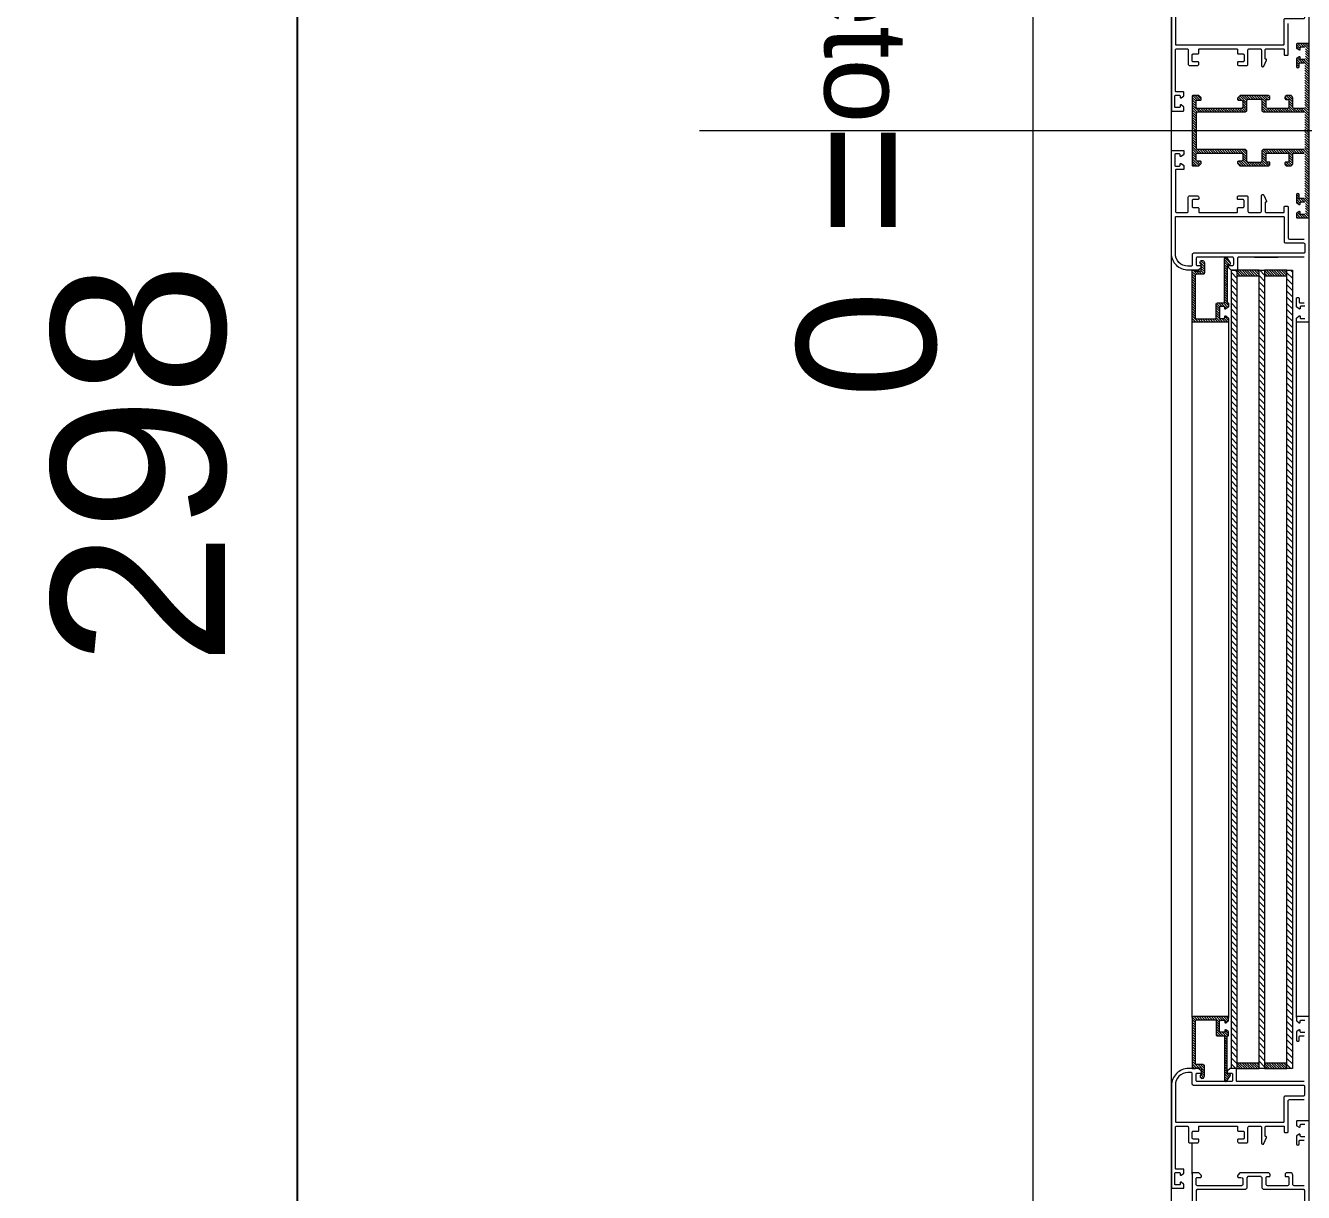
# Model space of a CAD drawing. Header units: centimetres. Extents: x 99002 to 104403, y -55119 to -48358.
# Drawn here: x 101784.6 to 101876.7, y -51188.8 to -51104.8 of the extents above; entities that cross this region are included whole.
import ezdxf

# ---------------------------------------------------------------- set-up
doc = ezdxf.new("R2010")
doc.units = ezdxf.units.CM
doc.header["$LTSCALE"] = 50
doc.header["$MEASUREMENT"] = 0
doc.layers.get('0').update_dxf_attribs({"color": 8})
doc.layers.add('COTE 50ème', color=1, linetype='Continuous')
doc.layers.add('WINDOWS', color=21, linetype='Continuous', lineweight=5)
doc.styles.add('GENERATED_STYLE_1', font='arial.ttf')
doc.styles.add('RS_TXT_50', font='arial.ttf', dxfattribs={"height": 12.5})
doc.dimstyles.new('RS_50CM_LINEAIRE', dxfattribs={"dimscale": 5, "dimtxt": 12.5, "dimasz": 1.5, "dimexe": 1, "dimexo": 2.5, "dimgap": 1, "dimtad": 1, "dimdec": 1, "dimrnd": 0.5, "dimdsep": 46, "dimtxsty": 'RS_TXT_50', "dimblk1": 'ARCHTICK', "dimblk2": 'ARCHTICK', "dimsah": 1, "dimcen": 2.5, "dimdle": 1, "dimclrt": 4, "dimadec": 0, "dimazin": 2, "dimtfac": 1, "dimtdec": 1, "dimtix": 1, "dimtmove": 2, "dimatfit": 3, "dimfxl": 1, "dimtolj": 1, "dimtzin": 0, "dimarcsym": 0})
pattern_1 = [(135, (-46708.70849, -43842.58123), (-0.08838834765, -0.08838834765), [])]

# ---------------------------------------------------------------- blocks, each defined once
blk = doc.blocks.new('DRITARE POS 3')
at = {"layer": 'WINDOWS', "transparency": 33554559}
h = blk.add_hatch(dxfattribs=at)
h.set_pattern_fill('ANSI31', color=256, angle=450)
h.set_pattern_definition([(135, (-46708.71279, -43842.46996), (-0.08838834765, -0.08838834765), [])])
h.paths.add_polyline_path([(-1.74, -12.581), (-1.74, -12.637), (-2.095, -12.637, -0.414214), (-2.151, -12.581), (-2.151, -12.208, -0.247394), (-2.127, -12.162, 1.657435), (-2.375, -12.031), (-2.375, -12.768, 0.414214), (-2.282, -12.861), (-1.815, -12.861, -0.414214), (-1.722, -12.955), (-1.722, -15.997, -0.414214), (-1.815, -16.091), (-3.164, -16.091, -0.414214), (-3.22, -16.035), (-3.22, -15.027, 0.414214), (-3.314, -14.933), (-3.762, -14.933, -0.414214), (-3.818, -14.877), (-3.818, -11.741, 0.737396), (-3.988, -11.689), (-4.231, -12.043, 0.603122), (-4.154, -12.189), (-4.079, -12.189, -0.414214), (-4.023, -12.245), (-4.023, -14.933), (-4.06, -14.933, 0.414214), (-4.116, -14.989), (-4.116, -15.195, 0.250765), (-4.091, -15.241), (-3.923, -15.372, 0.599022), (-3.836, -15.325), (-3.836, -15.251, -0.414214), (-3.78, -15.195), (-3.519, -15.195, -0.414214), (-3.463, -15.251), (-3.463, -15.997, -0.414214), (-3.519, -16.053), (-3.78, -16.053, -0.414214), (-3.836, -15.997), (-3.836, -15.923, 0.599022), (-3.923, -15.876), (-4.091, -16.007, 0.250765), (-4.116, -16.053), (-4.116, -16.259, 0.414214), (-4.06, -16.315), (-1.554, -16.315, 0.414214), (-1.498, -16.259), (-1.498, -12.637), (-1.498, -12.581)])
at = {"layer": 'WINDOWS'}
h = blk.add_hatch(dxfattribs=at)
h.set_pattern_fill('ANSI31', color=140, scale=2.5, angle=450)
h.set_pattern_definition([(135, (-46708.9128, -43842.58123), (-0.2209708691, -0.2209708691), [])])
h.paths.add_polyline_path([(-8.709, -70.069), (-8.712, -12.576), (-8.312, -12.576), (-8.309, -70.069)])
h.paths.add_polyline_path([(-6.709, -70.069), (-6.712, -12.576), (-6.312, -12.576), (-6.309, -70.069)])
h.paths.add_polyline_path([(-4.712, -70.074), (-4.712, -12.581), (-4.312, -12.581), (-4.312, -70.074)])
at = {"layer": 'WINDOWS', "transparency": 33554559}
h = blk.add_hatch(dxfattribs=at)
h.set_pattern_fill('ANSI31', color=140, angle=450)
h.set_pattern_definition([(135, (-46708.90849, -43825.58123), (-0.08838834765, -0.08838834765), [])])
h.paths.add_polyline_path([(-6.712, -12.576), (-8.312, -12.576), (-8.312, -12.976), (-6.712, -12.976)])
h.paths.add_polyline_path([(-4.712, -12.576), (-6.312, -12.576), (-6.312, -12.976), (-4.712, -12.976)])
h.paths.add_polyline_path([(-6.709, -69.669), (-8.309, -69.669), (-8.309, -70.069), (-6.709, -70.069)])
h.paths.add_polyline_path([(-4.709, -69.669), (-6.309, -69.669), (-6.309, -70.069), (-4.709, -70.069)])
h = blk.add_hatch(dxfattribs=at)
h.set_pattern_fill('ANSI31', color=256, angle=450)
h.set_pattern_definition(pattern_1)
h.paths.add_polyline_path([(-1.493, -66.386, 0.414214), (-1.549, -66.33), (-4.056, -66.33, 0.414214), (-4.112, -66.386), (-4.112, -66.592, 0.250765), (-4.087, -66.638), (-3.919, -66.769, 0.599022), (-3.832, -66.722), (-3.832, -66.648, -0.414214), (-3.776, -66.592), (-3.515, -66.592, -0.414214), (-3.459, -66.648), (-3.459, -67.394, -0.414214), (-3.515, -67.45), (-3.776, -67.45, -0.414214), (-3.832, -67.394), (-3.832, -67.32, 0.599022), (-3.919, -67.273), (-4.087, -67.404, 0.250765), (-4.112, -67.45), (-4.112, -67.656, 0.414214), (-4.056, -67.712), (-4.019, -67.712), (-4.019, -70.4, -0.414214), (-4.075, -70.456), (-4.149, -70.456, 0.603122), (-4.226, -70.602), (-3.984, -70.956, 0.737396), (-3.813, -70.904), (-3.813, -67.768, -0.414214), (-3.757, -67.712), (-3.309, -67.712, 0.414214), (-3.216, -67.618), (-3.216, -66.61, -0.414214), (-3.16, -66.554), (-1.811, -66.554, -0.414214), (-1.717, -66.648), (-1.717, -69.69, -0.414214), (-1.811, -69.784), (-2.277, -69.784, 0.414214), (-2.371, -69.877), (-2.371, -70.614, 1.657435), (-2.122, -70.483, -0.247394), (-2.147, -70.437), (-2.147, -70.064, -0.414214), (-2.091, -70.008), (-1.736, -70.008), (-1.736, -70.064), (-1.493, -70.064), (-1.493, -70.008)])
at = {"layer": 'WINDOWS'}
h = blk.add_hatch(dxfattribs=at)
h.set_pattern_fill('ANSI31', color=256, angle=450)
h.set_pattern_definition(pattern_1)
h.paths.add_polyline_path([(-9.613, -75.277, -0.414214), (-9.557, -75.221), (-9.259, -75.221, -0.414214), (-9.203, -75.277), (-9.203, -75.491, 1), (-8.997, -75.491), (-8.997, -74.959, 0.250765), (-9.022, -74.913), (-9.19, -74.801, 0.599022), (-9.277, -74.847), (-9.277, -74.922, -0.414214), (-9.333, -74.978), (-9.595, -74.978, -0.414214), (-9.651, -74.922), (-9.651, -74.138, -0.414214), (-9.595, -74.082), (-9.333, -74.082, -0.414214), (-9.277, -74.138), (-9.277, -74.25, 0.599022), (-9.19, -74.297), (-9.022, -74.185, 0.250765), (-8.997, -74.138), (-8.997, -73.895, 0.414214), (-9.053, -73.839), (-9.837, -73.839, 0.414214), (-9.893, -73.895), (-9.893, -80.111), (-9.893, -86.327, 0.414214), (-9.837, -86.383), (-9.053, -86.383, 0.414214), (-8.997, -86.327), (-8.997, -86.085, 0.250765), (-9.022, -86.038), (-9.19, -85.926, 0.599022), (-9.277, -85.973), (-9.277, -86.085, -0.414214), (-9.333, -86.141), (-9.595, -86.141, -0.414214), (-9.651, -86.085), (-9.651, -85.301, -0.414214), (-9.595, -85.245), (-9.333, -85.245, -0.414214), (-9.277, -85.301), (-9.277, -85.375, 0.599022), (-9.19, -85.422), (-9.022, -85.31, 0.250765), (-8.997, -85.263), (-8.997, -84.731, 1), (-9.203, -84.731), (-9.203, -84.946, -0.414214), (-9.259, -85.002), (-9.557, -85.002, -0.414214), (-9.613, -84.946), (-9.613, -81.773, -0.414214), (-9.557, -81.717), (-8.829, -81.717, -0.414214), (-8.736, -81.81), (-8.736, -82.463, 0.414214), (-8.549, -82.65), (-8.293, -82.65, 0.198912), (-8.253, -82.634), (-8.192, -82.573, 0.198912), (-8.176, -82.533), (-8.176, -82.426, 0.414214), (-8.232, -82.37), (-8.4, -82.37, -0.414214), (-8.456, -82.314), (-8.456, -81.81, -0.414214), (-8.363, -81.717), (-6.907, -81.717, -0.414214), (-6.813, -81.81), (-6.813, -82.314, -0.414214), (-6.869, -82.37), (-7.037, -82.37, 0.414214), (-7.093, -82.426), (-7.093, -82.533, 0.198912), (-7.077, -82.573), (-7.016, -82.634, 0.198912), (-6.977, -82.65), (-4.97, -82.65, 0.198912), (-4.93, -82.634), (-4.776, -82.48, 0.198912), (-4.76, -82.44), (-4.76, -82.37, 0.414214), (-4.816, -82.314), (-5.003, -82.314, -0.340481), (-5.133, -82.221), (-5.133, -81.81, -0.414214), (-5.04, -81.717), (-1.867, -81.717, -0.414214), (-1.773, -81.81), (-1.773, -82.221, -0.414214), (-1.867, -82.314), (-2.091, -82.314, 0.414214), (-2.147, -82.37), (-2.147, -82.44, 0.198912), (-2.13, -82.48), (-1.976, -82.634, 0.198912), (-1.937, -82.65), (-1.549, -82.65, 0.414214), (-1.493, -82.594), (-1.493, -80.111), (-1.493, -77.629, 0.414214), (-1.549, -77.573), (-1.937, -77.573, 0.198912), (-1.976, -77.589), (-2.13, -77.743, 0.198912), (-2.147, -77.782), (-2.147, -77.853, 0.414214), (-2.091, -77.909), (-1.867, -77.909, -0.414214), (-1.773, -78.002), (-1.773, -78.413, -0.414214), (-1.867, -78.506), (-5.04, -78.506, -0.414214), (-5.133, -78.413), (-5.133, -78.002, -0.340481), (-5.003, -77.909), (-4.816, -77.909, 0.414214), (-4.76, -77.853), (-4.76, -77.782, 0.198912), (-4.776, -77.743), (-4.93, -77.589, 0.198912), (-4.97, -77.573), (-6.977, -77.573, 0.198912), (-7.016, -77.589), (-7.077, -77.65, 0.198912), (-7.093, -77.689), (-7.093, -77.797, 0.414214), (-7.037, -77.853), (-6.869, -77.853, -0.414214), (-6.813, -77.909), (-6.813, -78.413, -0.414214), (-6.907, -78.506), (-8.363, -78.506, -0.414214), (-8.456, -78.413), (-8.456, -77.909, -0.414214), (-8.4, -77.853), (-8.232, -77.853, 0.414214), (-8.176, -77.797), (-8.176, -77.689, 0.198912), (-8.192, -77.65), (-8.253, -77.589, 0.198912), (-8.293, -77.573), (-8.549, -77.573, 0.414214), (-8.736, -77.759), (-8.736, -78.413, -0.414214), (-8.829, -78.506), (-9.557, -78.506, -0.414214), (-9.613, -78.45)])
h.paths.add_polyline_path([(-9.557, -78.786), (-6.627, -78.786), (-6.533, -78.693), (-6.533, -77.946), (-6.44, -77.853), (-5.507, -77.853), (-5.413, -77.946), (-5.413, -78.693), (-5.32, -78.786), (-1.829, -78.786), (-1.773, -78.842), (-1.773, -80.111), (-1.773, -81.381), (-1.829, -81.437), (-5.32, -81.437), (-5.413, -81.53), (-5.413, -82.277), (-5.507, -82.37), (-6.44, -82.37), (-6.533, -82.277), (-6.533, -81.53), (-6.627, -81.437), (-9.557, -81.437), (-9.613, -81.381), (-9.613, -80.111), (-9.613, -78.842)], flags=16)
for p, q in [((-1.498, -4.965), (-1.498, -7.224)), ((-0.009, -11.478), (-0.001, -71.242)), ((-9.002, -16.259), (-8.997, -66.391)), ((-4.112, -66.386), (-4.116, -16.259)), ((-1.498, -16.259), (-1.493, -66.386)), ((-5.983, -71.002), (-7.663, -71.002))]:
    blk.add_line(p, q, dxfattribs=at)
at = {"layer": 'WINDOWS', "color": 165}
blk.add_line((-61.993, -80.111), (34.007, -80.111), dxfattribs=at)
at = {"layer": 'WINDOWS'}
for points in [[(-9.842, -8.811), (-9.058, -8.811, 0.414214), (-9.002, -8.755), (-9.002, -8.512, 0.250765), (-9.027, -8.465), (-9.195, -8.353, 0.599022), (-9.282, -8.4), (-9.282, -8.512, -0.414214), (-9.338, -8.568), (-9.599, -8.568, -0.414214)], [(-9.599, -7.672), (-9.338, -7.672, -0.414214), (-9.282, -7.728), (-9.282, -7.803, 0.599022), (-9.195, -7.849), (-9.027, -7.737, 0.250765), (-9.002, -7.691), (-9.002, -7.159, 1), (-9.207, -7.159), (-9.207, -7.373, -0.414214), (-9.263, -7.429), (-9.562, -7.429, -0.414214)], [(-9.562, -4.144), (-8.834, -4.144, -0.414214), (-8.74, -4.237), (-8.74, -4.891, 0.414214), (-8.554, -5.077), (-8.297, -5.077, 0.198912), (-8.257, -5.061), (-8.197, -5, 0.198912), (-8.18, -4.961), (-8.18, -4.853, 0.414214), (-8.236, -4.797), (-8.404, -4.797, -0.414214), (-8.46, -4.741), (-8.46, -4.237, -0.414214), (-8.367, -4.144), (-6.911, -4.144, -0.414214), (-6.818, -4.237), (-6.818, -4.741, -0.414214), (-6.874, -4.797), (-7.042, -4.797, 0.414214), (-7.098, -4.853), (-7.098, -4.961, 0.198912), (-7.081, -5), (-7.021, -5.061, 0.198912), (-6.981, -5.077), (-4.974, -5.077, 0.198912), (-4.935, -5.061), (-4.781, -4.907, 0.198912), (-4.764, -4.867), (-4.764, -4.797, 0.414214), (-4.82, -4.741), (-5.007, -4.741, -0.340481), (-5.138, -4.648), (-5.138, -4.237, -0.414214), (-5.044, -4.144), (-1.871, -4.144, -0.414214), (-1.778, -4.237), (-1.778, -4.648, -0.414214), (-1.871, -4.741), (-2.095, -4.741, 0.414214), (-2.151, -4.797), (-2.151, -4.867, 0.198912), (-2.135, -4.907), (-1.981, -5.061, 0.198912), (-1.941, -5.077), (-1.554, -5.077, 0.414214), (-1.498, -5.021), (-1.498, -0.056, 0.414214)], [(-9.842, -16.315), (-9.058, -16.315, 0.414214), (-9.002, -16.259), (-9.002, -16.053, 0.250765), (-9.027, -16.007), (-9.195, -15.876, 0.599022), (-9.282, -15.923), (-9.282, -16.016, -0.414214), (-9.338, -16.072), (-9.599, -16.072, -0.414214)], [(-9.599, -15.176), (-9.338, -15.176, -0.414214), (-9.282, -15.232), (-9.282, -15.325, 0.599022), (-9.195, -15.372), (-9.027, -15.241, 0.250765), (-9.002, -15.195), (-9.002, -14.616, 0.414214), (-9.058, -14.56), (-9.151, -14.56, 0.414214), (-9.207, -14.616), (-9.207, -14.877, -0.414214), (-9.263, -14.933), (-9.562, -14.933, -0.414214)], [(-9.562, -11.648), (-4.732, -11.648, -0.414214), (-4.676, -11.704), (-4.676, -12.525, 0.414214), (-4.62, -12.581), (-4.233, -12.581, 0.198912), (-4.193, -12.565), (-4.039, -12.411, 0.198912), (-4.023, -12.371), (-4.023, -12.301, 0.414214), (-4.079, -12.245), (-4.303, -12.245, -0.414214), (-4.396, -12.152), (-4.396, -11.741, -0.414214), (-4.303, -11.648), (-1.871, -11.648, -0.414214), (-1.778, -11.741), (-1.778, -12.152, -0.414214), (-1.871, -12.245), (-2.095, -12.245, 0.414214), (-2.151, -12.301), (-2.151, -12.371, 0.198912), (-2.135, -12.411), (-1.981, -12.565, 0.198912), (-1.941, -12.581), (-1.218, -12.581, 0.414214), (-0.004, -11.368), (-0.004, -4.013, 0.414214), (-0.06, -3.957), (-0.844, -3.957, 0.414214), (-0.9, -4.013), (-0.9, -4.219, 0.250765), (-0.875, -4.265), (-0.707, -4.396, 0.599022), (-0.62, -4.349), (-0.62, -4.256, -0.414214), (-0.564, -4.2), (-0.303, -4.2, -0.414214), (-0.247, -4.256), (-0.247, -5.04, -0.414214), (-0.303, -5.096), (-0.564, -5.096, -0.414214), (-0.62, -5.04), (-0.62, -4.947, 0.599022), (-0.707, -4.9), (-0.875, -5.031, 0.250765), (-0.9, -5.077), (-0.9, -5.283, 0.414214), (-0.844, -5.339), (-0.34, -5.339, -0.414214), (-0.284, -5.395), (-0.284, -8.344, -0.414214), (-0.378, -8.437), (-1.124, -8.437, -0.414214), (-1.218, -8.344), (-1.218, -7.317, 0.414214), (-1.311, -7.224), (-1.871, -7.224, 0.414214), (-1.964, -7.317), (-1.964, -7.448, 0.414214), (-1.908, -7.504), (-1.554, -7.504, -0.414214), (-1.498, -7.56), (-1.498, -8.008, -0.414214), (-1.554, -8.064), (-1.908, -8.064, 0.414214), (-1.964, -8.12), (-1.964, -8.381, -0.414214), (-2.02, -8.437), (-4.708, -8.437, -0.414214), (-4.764, -8.381), (-4.764, -8.12, 0.414214), (-4.82, -8.064), (-5.175, -8.064, -0.414214), (-5.231, -8.008), (-5.231, -7.56, -0.414214), (-5.175, -7.504), (-4.82, -7.504, 0.414214), (-4.764, -7.448), (-4.764, -7.317, 0.414214), (-4.858, -7.224), (-5.418, -7.224, 0.414214), (-5.511, -7.317), (-5.511, -8.344, -0.414214), (-5.604, -8.437), (-6.388, -8.437, -0.414214), (-6.482, -8.344), (-6.482, -7.224, 0.809546), (-6.66, -7.186), (-6.85, -7.612, 0.543142), (-6.799, -7.691, -0.414214), (-6.743, -7.747), (-6.743, -8.344, -0.414214), (-6.836, -8.437), (-8.068, -8.437, -0.414214), (-8.124, -8.381), (-8.124, -8.027, 0.414214), (-8.18, -7.971), (-8.348, -7.971, 0.414214), (-8.404, -8.027), (-8.404, -10.248, -0.414214), (-8.498, -10.341), (-9.562, -10.341, -0.414214)], [(-9.837, -66.335), (-9.053, -66.335, -0.414214), (-8.997, -66.391), (-8.997, -66.597, -0.250765), (-9.022, -66.643), (-9.19, -66.774, -0.599022), (-9.277, -66.727), (-9.277, -66.634, 0.414214), (-9.333, -66.578), (-9.595, -66.578, 0.414214)], [(-9.595, -67.474), (-9.333, -67.474, 0.414214), (-9.277, -67.418), (-9.277, -67.325, -0.599022), (-9.19, -67.278), (-9.022, -67.409, -0.250765), (-8.997, -67.455), (-8.997, -68.034, -0.414214), (-9.053, -68.09), (-9.147, -68.09, -0.414214), (-9.203, -68.034), (-9.203, -67.773, 0.414214), (-9.259, -67.717), (-9.557, -67.717, 0.414214)], [(-9.557, -71.002), (-4.821, -71.002, 0.414214), (-4.765, -70.946), (-4.765, -70.125, -0.414214), (-4.709, -70.069), (-4.321, -70.069, -0.198912), (-4.282, -70.085), (-4.128, -70.239, -0.198912), (-4.112, -70.278), (-4.112, -70.349, -0.414214), (-4.168, -70.405), (-4.392, -70.405, 0.414214), (-4.485, -70.498), (-4.485, -70.909, 0.414214), (-4.392, -71.002), (-1.867, -71.002, 0.414214), (-1.773, -70.909), (-1.773, -70.498, 0.414214), (-1.867, -70.405), (-2.091, -70.405, -0.414214), (-2.147, -70.349), (-2.147, -70.278, -0.198912), (-2.13, -70.239), (-1.976, -70.085, -0.198912), (-1.937, -70.069), (-1.213, -70.069, -0.414214), (0, -71.282), (0, -78.637, -0.414214), (-0.056, -78.693), (-0.84, -78.693, -0.414214), (-0.896, -78.637), (-0.896, -78.431, -0.250765), (-0.871, -78.385), (-0.703, -78.254, -0.599022), (-0.616, -78.301), (-0.616, -78.394, 0.414214), (-0.56, -78.45), (-0.299, -78.45, 0.414214), (-0.243, -78.394), (-0.243, -77.61, 0.414214), (-0.299, -77.554), (-0.56, -77.554, 0.414214), (-0.616, -77.61), (-0.616, -77.703, -0.599022), (-0.703, -77.75), (-0.871, -77.619, -0.250765), (-0.896, -77.573), (-0.896, -77.367, -0.414214), (-0.84, -77.311), (-0.336, -77.311, 0.414214), (-0.28, -77.255), (-0.28, -74.306, 0.414214), (-0.373, -74.213), (-1.12, -74.213, 0.414214), (-1.213, -74.306), (-1.213, -75.333, -0.414214), (-1.307, -75.426), (-1.867, -75.426, -0.414214), (-1.96, -75.333), (-1.96, -75.202, -0.414214), (-1.904, -75.146), (-1.549, -75.146, 0.414214), (-1.493, -75.09), (-1.493, -74.642, 0.414214), (-1.549, -74.586), (-1.904, -74.586, -0.414214), (-1.96, -74.53), (-1.96, -74.269, 0.414214), (-2.016, -74.213), (-4.704, -74.213, 0.414214), (-4.76, -74.269), (-4.76, -74.53, -0.414214), (-4.816, -74.586), (-5.171, -74.586, 0.414214), (-5.227, -74.642), (-5.227, -75.09, 0.414214), (-5.171, -75.146), (-4.816, -75.146, -0.414214), (-4.76, -75.202), (-4.76, -75.333, -0.414214), (-4.853, -75.426), (-5.413, -75.426, -0.414214), (-5.507, -75.333), (-5.507, -74.306, 0.414214), (-5.6, -74.213), (-6.384, -74.213, 0.414214), (-6.477, -74.306), (-6.477, -75.426, -0.809546), (-6.656, -75.464), (-6.846, -75.038, -0.543142), (-6.795, -74.959, 0.414214), (-6.739, -74.903), (-6.739, -74.306, 0.414214), (-6.832, -74.213), (-8.064, -74.213, 0.414214), (-8.12, -74.269), (-8.12, -74.623, -0.414214), (-8.176, -74.679), (-8.344, -74.679, -0.414214), (-8.4, -74.623), (-8.4, -72.402, 0.414214), (-8.493, -72.309), (-9.557, -72.309, 0.414214)], [(-9.557, -75.221), (-9.259, -75.221, -0.414214), (-9.203, -75.277), (-9.203, -75.491, 1), (-8.997, -75.491), (-8.997, -74.959, 0.250765), (-9.022, -74.913), (-9.19, -74.801, 0.599022), (-9.277, -74.847), (-9.277, -74.922, -0.414214), (-9.333, -74.978), (-9.595, -74.978, -0.414214)], [(-9.595, -74.082), (-9.333, -74.082, -0.414214), (-9.277, -74.138), (-9.277, -74.25, 0.599022), (-9.19, -74.297), (-9.022, -74.185, 0.250765), (-8.997, -74.138), (-8.997, -73.895, 0.414214), (-9.053, -73.839), (-9.837, -73.839, 0.414214)], [(-9.837, -86.383), (-9.053, -86.383, 0.414214), (-8.997, -86.327), (-8.997, -86.085, 0.250765), (-9.022, -86.038), (-9.19, -85.926, 0.599022), (-9.277, -85.973), (-9.277, -86.085, -0.414214), (-9.333, -86.141), (-9.595, -86.141, -0.414214)], [(-9.595, -85.245), (-9.333, -85.245, -0.414214), (-9.277, -85.301), (-9.277, -85.375, 0.599022), (-9.19, -85.422), (-9.022, -85.31, 0.250765), (-8.997, -85.263), (-8.997, -84.731, 1), (-9.203, -84.731), (-9.203, -84.946, -0.414214), (-9.259, -85.002), (-9.557, -85.002, -0.414214)], [(-9.557, -81.717), (-8.829, -81.717, -0.414214), (-8.736, -81.81), (-8.736, -82.463, 0.414214), (-8.549, -82.65), (-8.293, -82.65, 0.198912), (-8.253, -82.634), (-8.192, -82.573, 0.198912), (-8.176, -82.533), (-8.176, -82.426, 0.414214), (-8.232, -82.37), (-8.4, -82.37, -0.414214), (-8.456, -82.314), (-8.456, -81.81, -0.414214), (-8.363, -81.717), (-6.907, -81.717, -0.414214), (-6.813, -81.81), (-6.813, -82.314, -0.414214), (-6.869, -82.37), (-7.037, -82.37, 0.414214), (-7.093, -82.426), (-7.093, -82.533, 0.198912), (-7.077, -82.573), (-7.016, -82.634, 0.198912), (-6.977, -82.65), (-4.97, -82.65, 0.198912), (-4.93, -82.634), (-4.776, -82.48, 0.198912), (-4.76, -82.44), (-4.76, -82.37, 0.414214), (-4.816, -82.314), (-5.003, -82.314, -0.340481), (-5.133, -82.221), (-5.133, -81.81, -0.414214), (-5.04, -81.717), (-1.867, -81.717, -0.414214), (-1.773, -81.81), (-1.773, -82.221, -0.414214), (-1.867, -82.314), (-2.091, -82.314, 0.414214), (-2.147, -82.37), (-2.147, -82.44, 0.198912), (-2.13, -82.48), (-1.976, -82.634, 0.198912), (-1.937, -82.65), (-1.549, -82.65, 0.414214), (-1.493, -82.594), (-1.493, -80.111), (-1.493, -77.629, 0.414214), (-1.549, -77.573), (-1.937, -77.573, 0.198912), (-1.976, -77.589), (-2.13, -77.743, 0.198912), (-2.147, -77.782), (-2.147, -77.853, 0.414214), (-2.091, -77.909), (-1.867, -77.909, -0.414214), (-1.773, -78.002), (-1.773, -78.413, -0.414214), (-1.867, -78.506), (-5.04, -78.506, -0.414214), (-5.133, -78.413), (-5.133, -78.002, -0.340481), (-5.003, -77.909), (-4.816, -77.909, 0.414214), (-4.76, -77.853), (-4.76, -77.782, 0.198912), (-4.776, -77.743), (-4.93, -77.589, 0.198912), (-4.97, -77.573), (-6.977, -77.573, 0.198912), (-7.016, -77.589), (-7.077, -77.65, 0.198912), (-7.093, -77.689), (-7.093, -77.797, 0.414214), (-7.037, -77.853), (-6.869, -77.853, -0.414214), (-6.813, -77.909), (-6.813, -78.413, -0.414214), (-6.907, -78.506), (-8.363, -78.506, -0.414214), (-8.456, -78.413), (-8.456, -77.909, -0.414214), (-8.4, -77.853), (-8.232, -77.853, 0.414214), (-8.176, -77.797), (-8.176, -77.689, 0.198912), (-8.192, -77.65), (-8.253, -77.589, 0.198912), (-8.293, -77.573), (-8.549, -77.573, 0.414214), (-8.736, -77.759), (-8.736, -78.413, -0.414214), (-8.829, -78.506), (-9.557, -78.506, -0.414214)], [(0, -88.941), (0, -81.586, 0.414214), (-0.056, -81.53), (-0.84, -81.53, 0.414214), (-0.896, -81.586), (-0.896, -81.791, 0.250765), (-0.871, -81.838), (-0.703, -81.969, 0.599022), (-0.616, -81.922), (-0.616, -81.829, -0.414214), (-0.56, -81.773), (-0.299, -81.773, -0.414214), (-0.243, -81.829), (-0.243, -82.613, -0.414214), (-0.299, -82.669), (-0.56, -82.669, -0.414214), (-0.616, -82.613), (-0.616, -82.519, 0.599022), (-0.703, -82.473), (-0.871, -82.603, 0.250765), (-0.896, -82.65), (-0.896, -82.855, 0.414214), (-0.84, -82.911), (-0.336, -82.911, -0.414214), (-0.28, -82.967), (-0.28, -85.917, -0.414214), (-0.373, -86.01), (-1.12, -86.01, -0.414214), (-1.213, -85.917), (-1.213, -84.89, 0.414214), (-1.307, -84.797), (-1.867, -84.797, 0.414214), (-1.96, -84.89), (-1.96, -85.021, 0.414214), (-1.904, -85.077), (-1.549, -85.077, -0.414214), (-1.493, -85.133), (-1.493, -85.581, -0.414214), (-1.549, -85.637), (-1.904, -85.637, 0.414214), (-1.96, -85.693), (-1.96, -85.954, -0.414214), (-2.016, -86.01), (-4.704, -86.01, -0.414214), (-4.76, -85.954), (-4.76, -85.693, 0.414214), (-4.816, -85.637), (-5.171, -85.637, -0.414214), (-5.227, -85.581), (-5.227, -85.133, -0.414214), (-5.171, -85.077), (-4.816, -85.077, 0.414214), (-4.76, -85.021), (-4.76, -84.89, 0.414214), (-4.853, -84.797), (-5.413, -84.797, 0.414214), (-5.507, -84.89), (-5.507, -85.917, -0.414214), (-5.6, -86.01), (-6.384, -86.01, -0.414214), (-6.477, -85.917), (-6.477, -84.797, 0.809546), (-6.656, -84.759), (-6.846, -85.184, 0.543142), (-6.795, -85.263, -0.414214), (-6.739, -85.319), (-6.739, -85.917, -0.414214), (-6.832, -86.01), (-8.064, -86.01, -0.414214), (-8.12, -85.954), (-8.12, -85.599, 0.414214), (-8.176, -85.543), (-8.344, -85.543, 0.414214), (-8.4, -85.599), (-8.4, -87.821, -0.414214)]]:
    blk.add_lwpolyline(points, format="xyb", dxfattribs=at)
for points in [[(-9.898, -160.111), (-9.898, 0), (0, 0), (0, -160.111)], [(-1.778, -1.269), (-1.834, -1.213), (-9.562, -1.213), (-9.618, -1.269), (-9.618, -3.808), (-9.562, -3.864), (-6.631, -3.864), (-6.538, -3.957), (-6.538, -4.704), (-6.444, -4.797), (-5.511, -4.797), (-5.418, -4.704), (-5.418, -3.957), (-5.324, -3.864), (-1.834, -3.864), (-1.778, -3.808)]]:
    blk.add_lwpolyline(points, close=True, dxfattribs=at)
at = {"layer": 'WINDOWS', "color": 165}
blk.add_lwpolyline([(0, 0), (0, -160.111), (10, -160.111), (10, 0)], close=True, dxfattribs=at)
at = {"layer": 'WINDOWS'}
for points in [[(-1.498, -12.208, 0.414214), (-1.404, -12.301), (-1.18, -12.301), (-1.18, -12.301, 0.414214), (-0.284, -11.368), (-0.284, -8.773, 0.414214), (-0.34, -8.717), (-8.068, -8.717, 0.414214), (-8.124, -8.773), (-8.124, -10.528, -0.414214), (-8.218, -10.621), (-9.524, -10.621, 0.414214), (-9.618, -10.715), (-9.618, -11.275, 0.414214), (-9.524, -11.368), (-1.591, -11.368, -0.414214), (-1.498, -11.461)], [(-1.74, -12.637), (-2.095, -12.637, -0.414214), (-2.151, -12.581), (-2.151, -12.208, -0.247394), (-2.127, -12.162, 1.657435), (-2.375, -12.031), (-2.375, -12.768, 0.414214), (-2.282, -12.861), (-1.815, -12.861, -0.414214), (-1.722, -12.955), (-1.722, -15.997, -0.414214), (-1.815, -16.091), (-3.164, -16.091, -0.414214), (-3.22, -16.035), (-3.22, -15.027, 0.414214), (-3.314, -14.933), (-3.762, -14.933, -0.414214), (-3.818, -14.877), (-3.818, -11.741, 0.737396), (-3.988, -11.689), (-4.231, -12.043, 0.603122), (-4.154, -12.189), (-4.079, -12.189, -0.414214), (-4.023, -12.245), (-4.023, -14.933), (-4.06, -14.933, 0.414214), (-4.116, -14.989), (-4.116, -15.195, 0.250765), (-4.091, -15.241), (-3.923, -15.372, 0.599022), (-3.836, -15.325), (-3.836, -15.251, -0.414214), (-3.78, -15.195), (-3.519, -15.195, -0.414214), (-3.463, -15.251), (-3.463, -15.997, -0.414214), (-3.519, -16.053), (-3.78, -16.053, -0.414214), (-3.836, -15.997), (-3.836, -15.923, 0.599022), (-3.923, -15.876), (-4.091, -16.007, 0.250765), (-4.116, -16.053), (-4.116, -16.259, 0.414214), (-4.06, -16.315), (-1.554, -16.315, 0.414214), (-1.498, -16.259), (-1.498, -12.637), (-1.498, -12.581), (-1.74, -12.581)], [(-1.736, -70.008), (-2.091, -70.008, 0.414214), (-2.147, -70.064), (-2.147, -70.437, 0.247394), (-2.122, -70.483, -1.657435), (-2.371, -70.614), (-2.371, -69.877, -0.414214), (-2.277, -69.784), (-1.811, -69.784, 0.414214), (-1.717, -69.69), (-1.717, -66.648, 0.414214), (-1.811, -66.554), (-3.16, -66.554, 0.414214), (-3.216, -66.61), (-3.216, -67.618, -0.414214), (-3.309, -67.712), (-3.757, -67.712, 0.414214), (-3.813, -67.768), (-3.813, -70.904, -0.737396), (-3.984, -70.956), (-4.226, -70.602, -0.603122), (-4.149, -70.456), (-4.075, -70.456, 0.414214), (-4.019, -70.4), (-4.019, -67.712), (-4.056, -67.712, -0.414214), (-4.112, -67.656), (-4.112, -67.45, -0.250765), (-4.087, -67.404), (-3.919, -67.273, -0.599022), (-3.832, -67.32), (-3.832, -67.394, 0.414214), (-3.776, -67.45), (-3.515, -67.45, 0.414214), (-3.459, -67.394), (-3.459, -66.648, 0.414214), (-3.515, -66.592), (-3.776, -66.592, 0.414214), (-3.832, -66.648), (-3.832, -66.722, -0.599022), (-3.919, -66.769), (-4.087, -66.638, -0.250765), (-4.112, -66.592), (-4.112, -66.386, -0.414214), (-4.056, -66.33), (-1.549, -66.33, -0.414214), (-1.493, -66.386), (-1.493, -70.008), (-1.493, -70.064), (-1.736, -70.064)], [(-1.493, -70.442, -0.414214), (-1.4, -70.349), (-1.176, -70.349), (-1.176, -70.349, -0.414214), (-0.28, -71.282), (-0.28, -73.877, -0.414214), (-0.336, -73.933), (-8.064, -73.933, -0.414214), (-8.12, -73.877), (-8.12, -72.122, 0.414214), (-8.213, -72.029), (-9.52, -72.029, -0.414214), (-9.613, -71.935), (-9.613, -71.375, -0.414214), (-9.52, -71.282), (-1.587, -71.282, 0.414214), (-1.493, -71.189)], [(-1.493, -89.781, 0.414214), (-1.4, -89.874), (-1.176, -89.874), (-1.176, -89.874, 0.414214), (-0.28, -88.941), (-0.28, -86.346, 0.414214), (-0.336, -86.29), (-8.064, -86.29, 0.414214), (-8.12, -86.346), (-8.12, -88.101, -0.414214), (-8.213, -88.194), (-9.52, -88.194, 0.414214), (-9.613, -88.287), (-9.613, -88.847, 0.414214), (-9.52, -88.941), (-1.587, -88.941, -0.414214), (-1.493, -89.034)]]:
    blk.add_lwpolyline(points, format="xyb", close=True, dxfattribs=at)
at = {"layer": 'WINDOWS', "color": 140}
for points in [[(-8.709, -70.069), (-8.712, -12.576), (-8.312, -12.576), (-8.309, -70.069)], [(-6.712, -12.576), (-8.312, -12.576), (-8.312, -12.976), (-6.712, -12.976)], [(-6.709, -70.069), (-6.712, -12.576), (-6.312, -12.576), (-6.309, -70.069)], [(-4.712, -12.576), (-6.312, -12.576), (-6.312, -12.976), (-4.712, -12.976)], [(-4.712, -70.074), (-4.712, -12.581), (-4.312, -12.581), (-4.312, -70.074)], [(-6.709, -69.669), (-8.309, -69.669), (-8.309, -70.069), (-6.709, -70.069)], [(-4.709, -69.669), (-6.309, -69.669), (-6.309, -70.069), (-4.709, -70.069)]]:
    blk.add_lwpolyline(points, close=True, dxfattribs=at)
at = {"layer": 'WINDOWS'}
blk.add_lwpolyline([(-9.557, -81.437), (-6.627, -81.437), (-6.533, -81.53), (-6.533, -82.277), (-6.44, -82.37), (-5.507, -82.37), (-5.413, -82.277), (-5.413, -81.53), (-5.32, -81.437), (-1.829, -81.437), (-1.773, -81.381), (-1.773, -80.111), (-1.773, -78.842), (-1.829, -78.786), (-5.32, -78.786), (-5.413, -78.693), (-5.413, -77.946), (-5.507, -77.853), (-6.44, -77.853), (-6.533, -77.946), (-6.533, -78.693), (-6.627, -78.786), (-9.557, -78.786)], dxfattribs=at)
at = {"layer": 'WINDOWS', "color": 165, "insert": (27.147, -106.273), "char_height": 10, "attachment_point": 7, "rotation": 90, "style": 'GENERATED_STYLE_1'}
blk.add_mtext('\\A1;\\pt0;P{\\H0.6x;neto}= 0', dxfattribs=at)
blk = doc.blocks.new('_ArchTick')
at = {"color": 0, "linetype": 'ByBlock', "const_width": 0.15}
blk.add_lwpolyline([(-0.5, -0.5), (0.5, 0.5)], dxfattribs=at)
blk = doc.blocks.new('*D1048')
at = {"layer": 'COTE 50ème', "color": 0, "lineweight": -2, "ltscale": 0.5, "transparency": 16777216}
for p, q in [((101804.173, -51290.362), (101804.173, -50982.362)), ((101803.97, -50987.362), (101799.173, -50987.362)), ((101803.97, -51285.362), (101799.173, -51285.362))]:
    blk.add_line(p, q, dxfattribs=at)
at = {"layer": 'Defpoints', "color": 0, "ltscale": 0.5, "transparency": 16777216}
for p in [(101804.173, -50987.362), (101816.47, -50987.362), (101816.47, -51285.362)]:
    blk.add_point(p, dxfattribs=at)
at = {"layer": 'COTE 50ème', "color": 0, "lineweight": -2, "ltscale": 0.5, "transparency": 16777216, "xscale": 7.5, "yscale": 7.5, "zscale": 7.5}
for p, rotation in [((101804.173, -50987.362), 90), ((101804.173, -51285.362), 270)]:
    blk.add_blockref('_ArchTick', p, dxfattribs=dict(at, rotation=rotation))
at = {"layer": 'COTE 50ème', "color": 4, "ltscale": 0.5, "transparency": 16777216, "insert": (101792.791, -51136.362), "char_height": 12.5, "attachment_point": 5, "rotation": 90, "style": 'RS_TXT_50'}
blk.add_mtext('\\A1;298', dxfattribs=at)

msp = doc.modelspace()

# ---------------------------------------------------------------- block references
at = {"lineweight": 5, "rotation": 180}
msp.add_blockref('DRITARE POS 3', (101867.153, -51192.474), dxfattribs=at)

# ---------------------------------------------------------------- dimensions: what is measured, and where the dimension line sits
at = {"layer": 'COTE 50ème', "ltscale": 0.5}
dim = msp.add_linear_dim(base=(101804.173, -50987.362), p1=(101816.47, -51285.362), p2=(101816.47, -50987.362), angle=90, dimstyle='RS_50CM_LINEAIRE', dxfattribs=at)
dim.commit()
dim.dimension.update_dxf_attribs({"geometry": '*D1048', "text_midpoint": (101792.791, -51136.362)})

doc.saveas('drawing.dxf')
